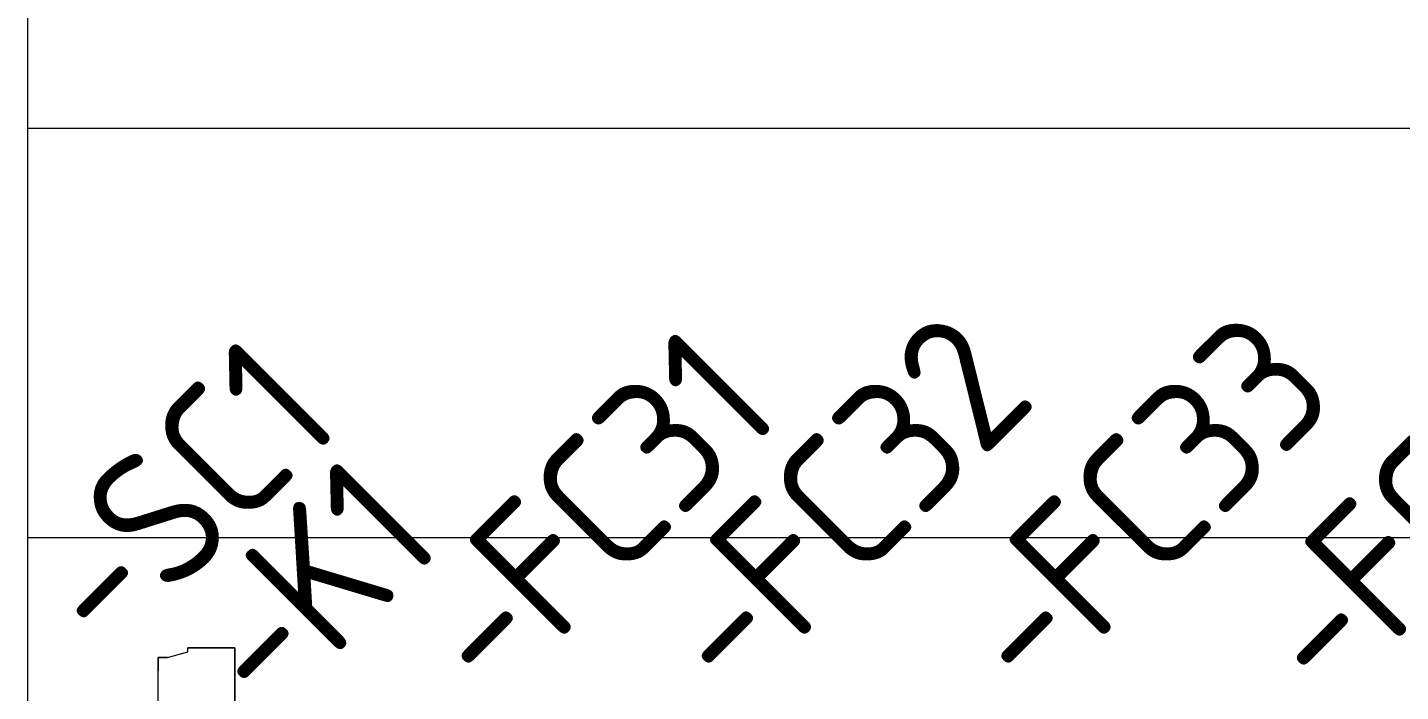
# Model space of a CAD drawing. Header units: millimetres. Extents: x 1359 to 3577, y 1336 to 3557.
# Drawn here: x 1601.1 to 1802.3, y 2814 to 2911.3 of the extents above; entities that cross this region are included whole.
import ezdxf
from ezdxf.enums import TextEntityAlignment as Align

# ---------------------------------------------------------------- set-up
doc = ezdxf.new("R2010")
doc.units = ezdxf.units.MM
doc.layers.add('000-PI-Oprema', color=30, linetype='Continuous', lineweight=5)
doc.layers.add('002-PI-Kabelska kanalica', color=150, linetype='Continuous')
doc.styles.add('PI0', font='isocpeur.ttf', dxfattribs={"width": 0.9})

msp = doc.modelspace()

# ---------------------------------------------------------------- linework, layer by layer
at = {"color": 0, "linetype": 'ByBlock', "lineweight": 0, "ltscale": 0.25}
msp.add_lwpolyline([(1606.07, 2812.33), (1620.22, 2812.33), (1620.22, 2818.99), (1621.59, 2818.99), (1624.57, 2819.79), (1624.57, 2820.39), (1631.32, 2820.39), (1631.47, 2820.39), (1631.47, 2722.53), (1624.37, 2722.53), (1624.37, 2722.13), (1613.17, 2722.13), (1613.17, 2722.53), (1606.07, 2722.53), (1606.07, 2812.33), (1620.22, 2812.33), (1620.22, 2818.99), (1620.22, 2817.04), (1620.22, 2817.04), (1620.22, 2817.04)], dxfattribs=at)
at = {"layer": '000-PI-Oprema', "color": 0, "linetype": 'ByBlock', "lineweight": 0}
for p, q in [((1621.59, 2818.99), (1620.22, 2818.99)), ((1620.22, 2812.33), (1620.22, 2818.99)), ((1620.22, 2818.99), (1620.22, 2818.99)), ((1621.59, 2818.99), (1624.57, 2819.79)), ((1621.59, 2818.99), (1621.59, 2818.99)), ((1631.47, 2820.39), (1624.57, 2820.39)), ((1624.57, 2819.79), (1624.57, 2820.39)), ((1624.57, 2820.39), (1624.57, 2820.39)), ((1624.57, 2819.79), (1624.57, 2819.79)), ((1625.27, 2820.39), (1625.27, 2820.39)), ((1625.27, 2820.39), (1625.27, 2820.39)), ((1625.27, 2820.39), (1625.27, 2820.39)), ((1630.17, 2820.39), (1630.17, 2820.39)), ((1630.17, 2820.39), (1630.17, 2820.39)), ((1630.17, 2820.39), (1630.17, 2820.39)), ((1631.32, 2820.39), (1631.32, 2820.39)), ((1631.47, 2812.33), (1631.47, 2820.39))]:
    msp.add_line(p, q, dxfattribs=at)
at = {"layer": '002-PI-Kabelska kanalica', "color": 0, "linetype": 'ByBlock', "lineweight": 0}
for p, q in [((1601.07, 3351.56), (1601.07, 1679.56)), ((1601.07, 2896.56), (1601.07, 2836.56)), ((1601.07, 2896.56), (2416.07, 2896.56)), ((1601.07, 2836.56), (2416.07, 2836.56))]:
    msp.add_line(p, q, dxfattribs=at)

# ---------------------------------------------------------------- texts
at = {"layer": '002-PI-Kabelska kanalica', "color": 0, "linetype": 'ByBlock', "lineweight": 0, "style": 'PI0', "width": 0.9}
for s, p in [('-FC32', (1704.91, 2812.03)), ('-FC33', (1748.81, 2812.03)), ('-FC31', (1669.71, 2812.03)), ('-FC34', (1792.11, 2811.74))]:
    msp.add_text(s, height=20, rotation=45, dxfattribs=at).set_placement(p)
for s, p in [('-SC1', (1623.35, 2842.88)), ('-K1', (1642.53, 2829.64))]:
    msp.add_text(s, height=20, rotation=45, dxfattribs=at).set_placement(p, align=Align.MIDDLE)

doc.saveas('drawing.dxf')
